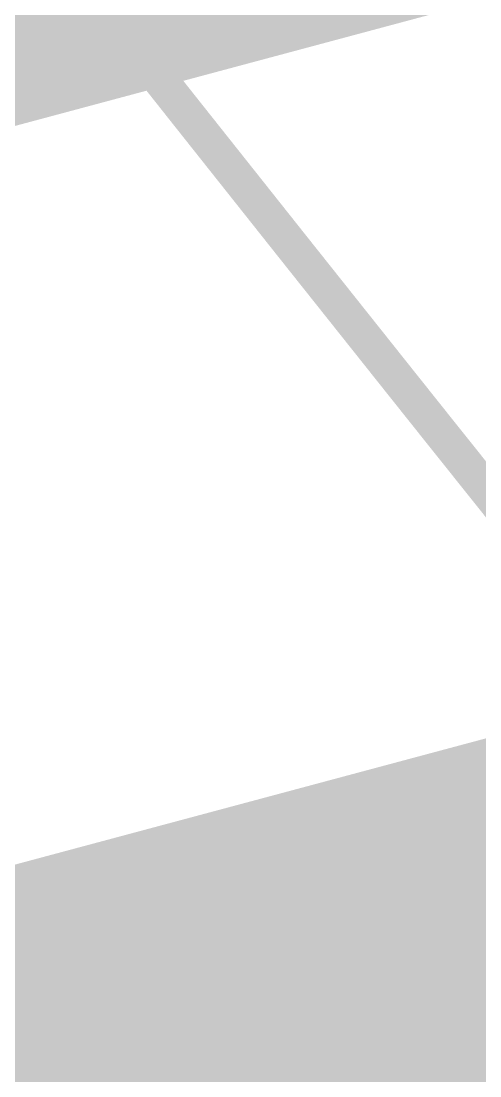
# Model space of a CAD drawing. Header units: inches. Extents: x -7 to 348, y -14 to 159.
# Drawn here: x 15.3904 to 15.557, y 13.5186 to 13.9015 of the extents above; entities that cross this region are included whole.
import ezdxf

# ---------------------------------------------------------------- set-up
doc = ezdxf.new("R2010")
doc.units = ezdxf.units.IN
for name, color, linetype in [('Dimension', 6, 'Continuous'), ('Fabrication', 76, 'Continuous'), ('Top Layer', 1, 'Continuous')]:
    doc.layers.add(name, color=color, linetype=linetype)

msp = doc.modelspace()

# ---------------------------------------------------------------- linework, layer by layer
at = {"layer": 'Dimension'}
msp.add_lwpolyline([(58.31, 19.467, 0.254, 0.254, 1), (13.31, 19.467, 0.254, 0.254, 1)], format="xyseb", close=True, dxfattribs=at)
msp.add_lwpolyline([(11.03048, 12.8273, 0.254, 0.254, 0), (59.32677, 25.76826, 0.254, 0.254, 0)], format="xyseb", dxfattribs=at)
at = {"layer": 'Fabrication'}
for points in [[(54.51115, 31.13829, 0.0127, 0.0127, -1.205705), (14.17745, 15.54998, 0.0127, 0.0127, 0)], [(54.51115, 31.13829, 0.0127, 0.0127, -1.205705), (14.17745, 15.54998, 0.0127, 0.0127, 0)], [(15.41661, 13.9109, 0.0127, 0.0127, 0), (15.43145, 13.89215, 0.0127, 0.0127, 0)], [(15.41661, 13.9109, 0.0127, 0.0127, 0), (15.43145, 13.89215, 0.0127, 0.0127, 0)], [(15.43145, 13.89215, 0.0127, 0.0127, 0), (15.44996, 13.86878, 0.0127, 0.0127, 0)], [(15.43145, 13.89215, 0.0127, 0.0127, 0), (15.44996, 13.86878, 0.0127, 0.0127, 0)], [(15.44996, 13.86878, 0.0127, 0.0127, 0), (15.48899, 13.81962, 0.0127, 0.0127, 0)], [(15.44996, 13.86878, 0.0127, 0.0127, 0), (15.48899, 13.81962, 0.0127, 0.0127, 0)], [(15.48899, 13.81962, 0.0127, 0.0127, 0), (15.52708, 13.77176, 0.0127, 0.0127, 0)], [(15.48899, 13.81962, 0.0127, 0.0127, 0), (15.52708, 13.77176, 0.0127, 0.0127, 0)], [(15.52708, 13.77176, 0.0127, 0.0127, 0), (15.54048, 13.75495, 0.0127, 0.0127, 0)], [(15.52708, 13.77176, 0.0127, 0.0127, 0), (15.54048, 13.75495, 0.0127, 0.0127, 0)], [(15.54048, 13.75495, 0.0127, 0.0127, 0), (15.54747, 13.7462, 0.0127, 0.0127, 0)], [(15.54048, 13.75495, 0.0127, 0.0127, 0), (15.54747, 13.7462, 0.0127, 0.0127, 0)], [(15.54747, 13.7462, 0.0127, 0.0127, 0), (15.56648, 13.72239, 0.0127, 0.0127, 0)], [(15.54747, 13.7462, 0.0127, 0.0127, 0), (15.56648, 13.72239, 0.0127, 0.0127, 0)]]:
    msp.add_lwpolyline(points, format="xyseb", dxfattribs=at)
for points in [[(15.42827, 13.89215, 0.00635, 0.00635, 1), (15.43462, 13.89215, 0.00635, 0.00635, 1)], [(15.42827, 13.89215, 0.00635, 0.00635, 1), (15.43462, 13.89215, 0.00635, 0.00635, 1)], [(15.42827, 13.89215, 0.00635, 0.00635, 1), (15.43462, 13.89215, 0.00635, 0.00635, 1)], [(15.42827, 13.89215, 0.00635, 0.00635, 1), (15.43462, 13.89215, 0.00635, 0.00635, 1)], [(15.44679, 13.86878, 0.00635, 0.00635, 1), (15.45314, 13.86878, 0.00635, 0.00635, 1)], [(15.44679, 13.86878, 0.00635, 0.00635, 1), (15.45314, 13.86878, 0.00635, 0.00635, 1)], [(15.44679, 13.86878, 0.00635, 0.00635, 1), (15.45314, 13.86878, 0.00635, 0.00635, 1)], [(15.44679, 13.86878, 0.00635, 0.00635, 1), (15.45314, 13.86878, 0.00635, 0.00635, 1)], [(15.48581, 13.81962, 0.00635, 0.00635, 1), (15.49216, 13.81962, 0.00635, 0.00635, 1)], [(15.48581, 13.81962, 0.00635, 0.00635, 1), (15.49216, 13.81962, 0.00635, 0.00635, 1)], [(15.48581, 13.81962, 0.00635, 0.00635, 1), (15.49216, 13.81962, 0.00635, 0.00635, 1)], [(15.48581, 13.81962, 0.00635, 0.00635, 1), (15.49216, 13.81962, 0.00635, 0.00635, 1)], [(15.52391, 13.77176, 0.00635, 0.00635, 1), (15.53026, 13.77176, 0.00635, 0.00635, 1)], [(15.52391, 13.77176, 0.00635, 0.00635, 1), (15.53026, 13.77176, 0.00635, 0.00635, 1)], [(15.52391, 13.77176, 0.00635, 0.00635, 1), (15.53026, 13.77176, 0.00635, 0.00635, 1)], [(15.52391, 13.77176, 0.00635, 0.00635, 1), (15.53026, 13.77176, 0.00635, 0.00635, 1)], [(15.53731, 13.75495, 0.00635, 0.00635, 1), (15.54366, 13.75495, 0.00635, 0.00635, 1)], [(15.53731, 13.75495, 0.00635, 0.00635, 1), (15.54366, 13.75495, 0.00635, 0.00635, 1)], [(15.53731, 13.75495, 0.00635, 0.00635, 1), (15.54366, 13.75495, 0.00635, 0.00635, 1)], [(15.53731, 13.75495, 0.00635, 0.00635, 1), (15.54366, 13.75495, 0.00635, 0.00635, 1)], [(15.54429, 13.7462, 0.00635, 0.00635, 1), (15.55064, 13.7462, 0.00635, 0.00635, 1)], [(15.54429, 13.7462, 0.00635, 0.00635, 1), (15.55064, 13.7462, 0.00635, 0.00635, 1)], [(15.54429, 13.7462, 0.00635, 0.00635, 1), (15.55064, 13.7462, 0.00635, 0.00635, 1)], [(15.54429, 13.7462, 0.00635, 0.00635, 1), (15.55064, 13.7462, 0.00635, 0.00635, 1)]]:
    msp.add_lwpolyline(points, format="xyseb", close=True, dxfattribs=at)
at = {"layer": 'Top Layer'}
for points in [[(14.24462, 13.13485, 2.032, 2.032, -0.267603), (19.4524, 34.99795, 2.032, 2.032, 0)], [(16.63081, 7.78621, 2.032, 2.032, -0.065353), (14.24462, 13.13485, 2.032, 2.032, 0)], [(14.38001, 13.06224, 0.508, 0.508, 0), (16.09585, 13.52201, 0.508, 0.508, 0)]]:
    msp.add_lwpolyline(points, format="xyseb", dxfattribs=at)

doc.saveas('drawing.dxf')
